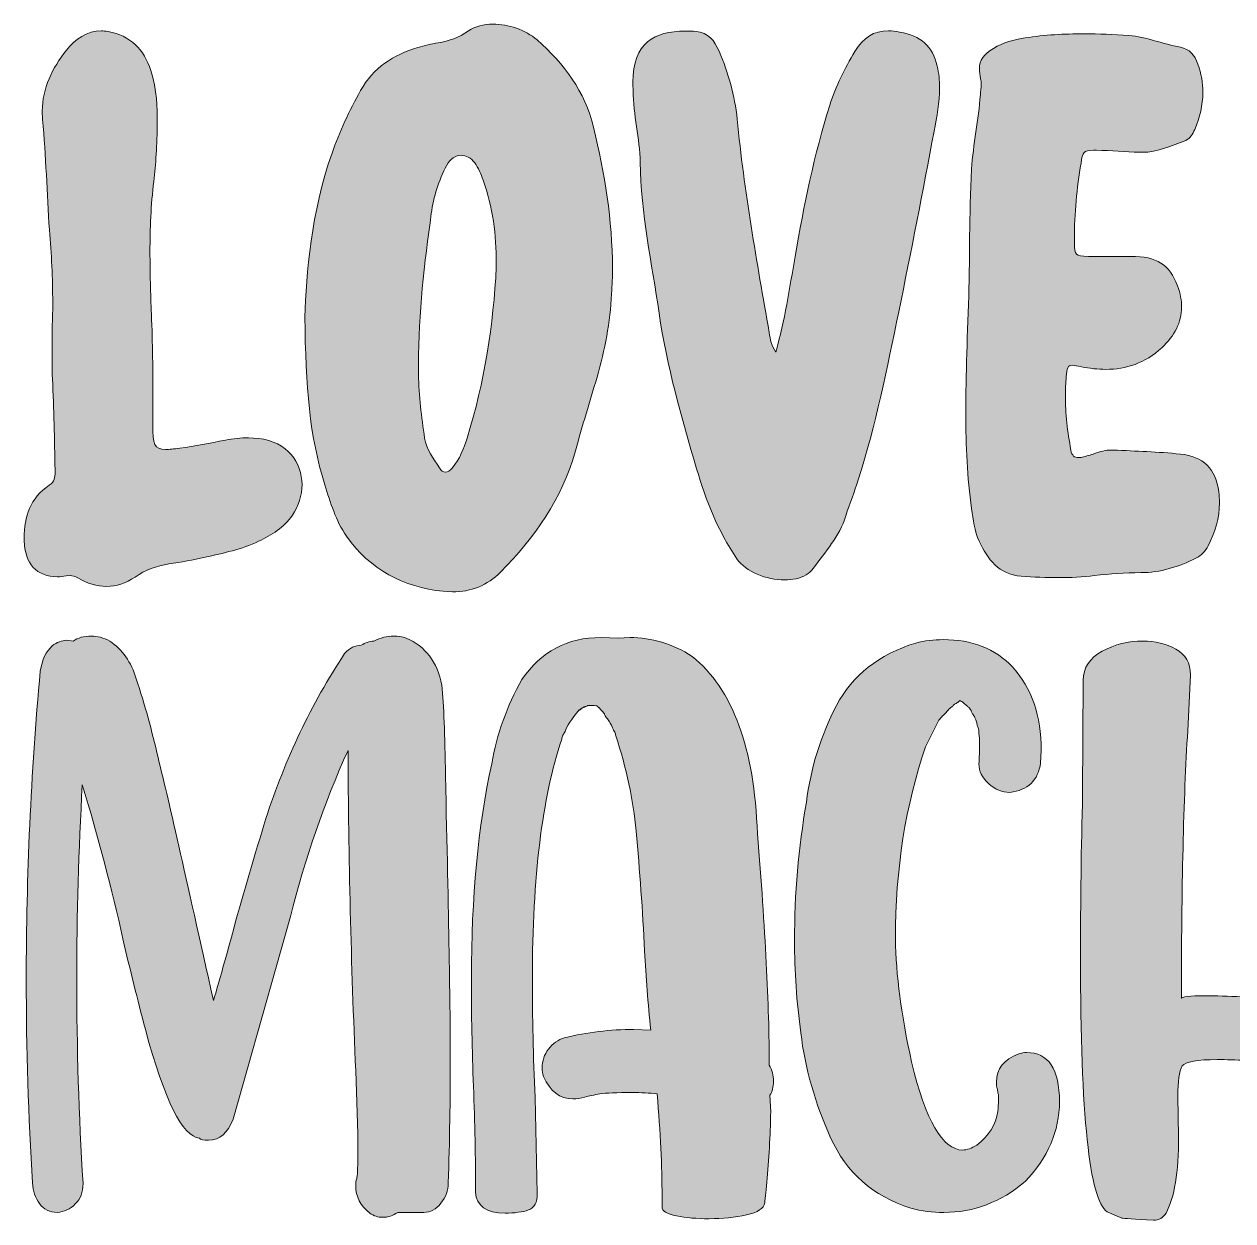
# Model space of a CAD drawing. Header units: inches. Extents: x 157 to 923, y -881 to -199.
# Drawn here: x 157.4 to 576, y -881.1 to -466.6 of the extents above; entities that cross this region are included whole.
import ezdxf

# ---------------------------------------------------------------- set-up
doc = ezdxf.new("R2010")
doc.units = ezdxf.units.IN
doc.header["$MEASUREMENT"] = 0
doc.layers.add('Layer 1', color=7, linetype='Continuous')

# ---------------------------------------------------------------- blocks, each defined once
blk = doc.blocks.new('block 3')
at = {"layer": 'Layer 1', "true_color": 0xe43b40}
h = blk.add_hatch(color=13, dxfattribs=at)
h.dxf.hatch_style = 2
edge = h.paths.add_edge_path()
edge.add_spline(control_points=[(302.56, -663.05), (288.64, -661.54), (277.24, -655.58), (269.07, -643.98), (265.23, -638.54), (263.52, -632.28), (261.5, -626.13), (256.26, -609.38), (254.84, -592.13), (254.64, -568.13), (255.05, -553.1), (256.86, -531.81), (264.02, -511.33), (266.65, -503.77), (269.98, -496.61), (273.91, -489.65), (278.25, -481.78), (285.31, -477.24), (293.78, -474.72), (296, -474.01), (298.42, -473.51), (300.74, -473.11), (304.57, -472.4), (308, -471.39), (311.33, -468.97), (313.55, -467.35), (316.58, -466.65), (319.81, -466.65), (325.05, -466.65), (331, -468.57), (335.04, -472.1), (344.42, -480.27), (351.58, -489.95), (354.61, -502.36), (358.44, -518.4), (361.16, -534.54), (361.16, -551.08), (361.16, -554.01), (361.06, -557.03), (360.86, -560.06), (360.36, -569.84), (358.54, -579.43), (355.82, -588.91), (353.3, -597.38), (350.67, -605.85), (348.35, -614.43), (343.71, -630.97), (334.23, -644.39), (322.43, -656.39), (317.79, -661.03), (312.14, -663.25), (305.78, -663.25), (305.78, -663.25), (302.56, -663.05), (302.56, -663.05)], knot_values=[0, 0, 0, 0, 1, 1, 1, 2, 2, 2, 3, 3, 3, 4, 4, 4, 5, 5, 5, 6, 6, 6, 7, 7, 7, 8, 8, 8, 9, 9, 9, 10, 10, 10, 11, 11, 11, 12, 12, 12, 13, 13, 13, 14, 14, 14, 15, 15, 15, 16, 16, 16, 17, 17, 17, 18, 18, 18, 18], degree=3, periodic=1)
edge = h.paths.add_edge_path()
edge.add_spline(control_points=[(305.68, -620.38), (308.31, -617.25), (309.62, -613.62), (310.83, -609.99), (316.88, -590.62), (319.91, -570.85), (320.92, -550.68), (320.92, -550.68), (320.92, -549.47), (320.92, -549.47), (320.92, -539.58), (319.71, -530), (316.38, -520.62), (315.57, -518.5), (314.76, -516.48), (313.45, -514.66), (312.14, -512.95), (310.43, -512.04), (308.71, -512.04), (306.9, -512.04), (304.98, -513.25), (303.77, -515.47), (300.94, -520.72), (299.23, -526.47), (298.42, -532.22), (296, -549.47), (293.98, -566.82), (293.98, -584.37), (293.98, -584.37), (293.98, -588), (293.98, -588), (294.08, -595.36), (294.99, -602.63), (296.1, -609.99), (296.81, -613.92), (299.13, -617.05), (301.25, -620.28), (301.85, -621.29), (302.56, -621.79), (303.36, -621.79), (304.07, -621.79), (304.88, -621.29), (305.68, -620.38)], knot_values=[0, 0, 0, 0, 1, 1, 1, 2, 2, 2, 3, 3, 3, 4, 4, 4, 5, 5, 5, 6, 6, 6, 7, 7, 7, 8, 8, 8, 9, 9, 9, 10, 10, 10, 11, 11, 11, 12, 12, 12, 13, 13, 13, 14, 14, 14, 14], degree=3, periodic=1)
h = blk.add_hatch(color=13, dxfattribs=at)
h.dxf.hatch_style = 2
edge = h.paths.add_edge_path()
edge.add_spline(control_points=[(175.96, -658.41), (175.05, -657.8), (174.14, -657.6), (173.34, -657.6), (173.34, -657.6), (171.92, -657.7), (171.92, -657.7), (170.81, -657.9), (169.8, -658), (168.9, -658), (161.73, -658), (157.6, -653.46), (157.4, -645.6), (157.4, -645.6), (157.4, -644.59), (157.4, -644.59), (157.4, -637.22), (159.52, -630.67), (166.07, -626.33), (167.99, -625.02), (168.09, -623.51), (168.09, -621.89), (168.09, -621.89), (168.09, -620.98), (168.09, -620.98), (167.89, -610.49), (167.69, -599.9), (167.18, -589.41), (167.08, -586.08), (167.08, -582.75), (167.08, -579.43), (167.08, -576.1), (167.08, -572.77), (167.18, -569.44), (167.18, -569.44), (167.28, -563.08), (167.28, -563.08), (167.28, -554.61), (166.88, -546.24), (166.17, -537.87), (165.16, -525.16), (165.06, -512.34), (163.75, -499.63), (163.75, -499.63), (163.65, -496.71), (163.65, -496.71), (163.65, -488.84), (167.18, -481.88), (172.02, -475.63), (175.15, -471.79), (179.08, -468.97), (184.13, -468.97), (184.83, -468.97), (185.64, -469.07), (186.45, -469.17), (194.22, -470.58), (198.86, -475.42), (201.28, -482.69), (203.5, -489.25), (203.39, -496.1), (203.5, -500.34), (203.39, -509.02), (202.99, -515.07), (202.29, -521.12), (201.28, -529.29), (200.97, -537.36), (200.97, -545.53), (200.97, -552.69), (201.18, -559.96), (201.48, -567.12), (201.88, -577), (201.98, -586.89), (201.98, -596.77), (201.98, -596.77), (201.98, -605.35), (201.98, -605.35), (201.98, -612.11), (202.29, -613.92), (206.42, -613.92), (207.63, -613.92), (209.25, -613.72), (211.26, -613.52), (216.51, -612.81), (221.75, -611.71), (227.1, -610.7), (229.82, -610.19), (232.45, -609.89), (235.07, -609.89), (235.07, -609.89), (238.6, -610.09), (238.6, -610.09), (248.59, -611.3), (253.63, -618.46), (253.63, -626.13), (253.63, -629.76), (252.52, -633.49), (250.3, -636.72), (247.38, -640.96), (243.14, -643.58), (238.6, -645.7), (232.75, -648.52), (226.39, -649.83), (220.04, -651.25), (215.9, -652.26), (211.77, -652.86), (207.53, -653.57), (203.29, -654.27), (199.36, -655.58), (195.83, -658.11), (192.6, -660.33), (189.27, -661.33), (185.94, -661.33), (182.61, -661.33), (179.29, -660.33), (175.96, -658.41)], knot_values=[0, 0, 0, 0, 1, 1, 1, 2, 2, 2, 3, 3, 3, 4, 4, 4, 5, 5, 5, 6, 6, 6, 7, 7, 7, 8, 8, 8, 9, 9, 9, 10, 10, 10, 11, 11, 11, 12, 12, 12, 13, 13, 13, 14, 14, 14, 15, 15, 15, 16, 16, 16, 17, 17, 17, 18, 18, 18, 19, 19, 19, 20, 20, 20, 21, 21, 21, 22, 22, 22, 23, 23, 23, 24, 24, 24, 25, 25, 25, 26, 26, 26, 27, 27, 27, 28, 28, 28, 29, 29, 29, 30, 30, 30, 31, 31, 31, 32, 32, 32, 33, 33, 33, 34, 34, 34, 35, 35, 35, 36, 36, 36, 37, 37, 37, 38, 38, 38, 38], degree=3, periodic=1)
h = blk.add_hatch(color=13, dxfattribs=at)
h.dxf.hatch_style = 2
edge = h.paths.add_edge_path()
edge.add_spline(control_points=[(404.24, -651.75), (397.69, -642.17), (393.55, -631.58), (390.32, -620.58), (384.98, -602.83), (380.04, -585.07), (377.31, -566.72), (374.79, -549.36), (371.06, -532.22), (370.75, -514.46), (370.65, -506.29), (368.33, -498.02), (368.33, -489.65), (368.33, -489.65), (368.33, -489.14), (368.33, -489.14), (368.33, -489.14), (368.23, -488.03), (368.23, -488.03), (368.23, -488.03), (368.23, -486.82), (368.23, -486.82), (368.23, -473), (375.6, -469.07), (386.39, -469.07), (387.6, -469.07), (388.91, -469.07), (390.12, -469.17), (394.26, -469.47), (396.58, -472.4), (398.09, -476.03), (401.32, -483.6), (403.54, -491.36), (404.35, -499.53), (406.77, -524.35), (411.2, -548.86), (415.44, -573.47), (415.84, -575.79), (416.25, -578.11), (417.76, -580.23), (420.79, -569.24), (422.5, -558.14), (424.42, -547.05), (427.44, -529.39), (431.08, -511.84), (436.42, -494.69), (438.54, -488.13), (441.57, -481.98), (445.1, -476.13), (448.12, -471.19), (451.65, -468.97), (456.8, -468.97), (458.01, -468.97), (459.22, -469.17), (460.63, -469.37), (468, -470.58), (472.03, -474.32), (473.65, -481.18), (474.25, -483.7), (474.45, -486.12), (474.45, -488.64), (474.45, -493.68), (473.54, -498.73), (472.54, -503.67), (468.7, -524.55), (464.57, -545.43), (460.33, -566.21), (456.29, -585.78), (452.36, -605.35), (446.31, -624.41), (445, -628.65), (443.28, -632.69), (441.97, -636.92), (439.85, -644.09), (434.81, -649.33), (430.67, -655.18), (430.07, -655.99), (429.16, -656.8), (428.25, -657.4), (426.13, -658.61), (423.51, -659.11), (420.79, -659.11), (414.43, -659.11), (407.37, -656.29), (404.24, -651.75)], knot_values=[0, 0, 0, 0, 1, 1, 1, 2, 2, 2, 3, 3, 3, 4, 4, 4, 5, 5, 5, 6, 6, 6, 7, 7, 7, 8, 8, 8, 9, 9, 9, 10, 10, 10, 11, 11, 11, 12, 12, 12, 13, 13, 13, 14, 14, 14, 15, 15, 15, 16, 16, 16, 17, 17, 17, 18, 18, 18, 19, 19, 19, 20, 20, 20, 21, 21, 21, 22, 22, 22, 23, 23, 23, 24, 24, 24, 25, 25, 25, 26, 26, 26, 27, 27, 27, 28, 28, 28, 28], degree=3, periodic=1)
h = blk.add_hatch(color=13, dxfattribs=at)
h.dxf.hatch_style = 2
edge = h.paths.add_edge_path()
edge.add_spline(control_points=[(502.7, -657.8), (495.04, -657.3), (491, -651.85), (488.18, -645.7), (486.56, -642.17), (486.16, -638.23), (485.55, -634.4), (484.04, -623.61), (483.54, -612.81), (483.54, -601.31), (483.54, -588.1), (484.14, -573.88), (484.65, -557.74), (484.95, -548.76), (484.65, -532.82), (485.55, -516.88), (486.06, -508.21), (487.98, -499.73), (488.58, -491.06), (488.68, -489.85), (488.88, -488.74), (488.88, -487.53), (488.88, -486.92), (488.78, -486.22), (488.68, -485.51), (488.38, -484.3), (488.28, -483.19), (488.28, -482.18), (488.28, -479.06), (489.69, -477.04), (493.12, -475.02), (496.55, -473), (500.28, -472), (504.12, -471.39), (510.77, -470.38), (517.63, -469.98), (524.39, -469.98), (529.64, -469.98), (534.78, -470.18), (540.02, -470.58), (546.08, -470.99), (551.83, -473.61), (557.88, -474.62), (561.01, -475.22), (562.92, -477.44), (563.93, -480.47), (565.14, -483.8), (565.65, -487.02), (565.65, -490.25), (565.65, -494.59), (564.64, -498.93), (562.82, -503.16), (562.22, -504.68), (561.21, -506.29), (559.7, -506.9), (554.75, -508.61), (550.01, -511.03), (544.67, -511.03), (544.67, -511.03), (543.76, -511.03), (543.76, -511.03), (538.82, -510.73), (533.87, -510.43), (528.83, -510.33), (528.83, -510.33), (527.72, -510.33), (527.72, -510.33), (524.39, -510.33), (523.99, -510.93), (523.48, -514.77), (521.97, -523.44), (521.16, -532.22), (521.16, -540.99), (521.16, -540.99), (521.16, -542.41), (521.16, -542.41), (521.26, -546.74), (521.36, -546.84), (526, -547.05), (526, -547.05), (532.86, -547.15), (532.86, -547.15), (532.86, -547.15), (540.73, -547.05), (540.73, -547.05), (549.71, -547.05), (554.15, -549.87), (556.87, -557.23), (557.88, -559.85), (558.28, -562.38), (558.28, -564.7), (558.28, -569.94), (555.86, -574.58), (551.42, -578.72), (545.57, -584.07), (539.02, -586.18), (532.06, -586.18), (529.33, -586.18), (526.41, -585.88), (523.58, -585.28), (522.17, -584.97), (521.26, -584.77), (520.46, -584.77), (518.84, -584.77), (518.54, -585.78), (518.34, -588.81), (518.14, -590.93), (518.04, -593.04), (518.04, -595.16), (518.04, -601.52), (518.74, -607.87), (519.95, -614.13), (520.25, -616.14), (521.26, -616.75), (522.58, -616.75), (522.98, -616.75), (523.38, -616.75), (523.89, -616.65), (525.3, -616.24), (526.81, -615.84), (528.12, -615.34), (530.04, -614.63), (532.06, -614.13), (534.07, -614.13), (534.07, -614.13), (534.68, -614.13), (534.68, -614.13), (542.45, -614.53), (550.11, -614.73), (557.88, -615.54), (565.75, -616.24), (570.19, -620.78), (571.2, -628.55), (571.3, -629.86), (571.4, -631.07), (571.4, -632.38), (571.4, -637.63), (569.98, -642.57), (567.46, -647.31), (566.56, -649.13), (565.14, -650.64), (563.23, -651.55), (557.27, -654.58), (550.92, -656.59), (544.16, -656.59), (538.71, -656.59), (533.47, -657), (528.12, -657.6), (523.99, -658.11), (519.85, -658.31), (515.82, -658.31), (511.38, -658.31), (507.04, -658.11), (502.7, -657.8)], knot_values=[0, 0, 0, 0, 1, 1, 1, 2, 2, 2, 3, 3, 3, 4, 4, 4, 5, 5, 5, 6, 6, 6, 7, 7, 7, 8, 8, 8, 9, 9, 9, 10, 10, 10, 11, 11, 11, 12, 12, 12, 13, 13, 13, 14, 14, 14, 15, 15, 15, 16, 16, 16, 17, 17, 17, 18, 18, 18, 19, 19, 19, 20, 20, 20, 21, 21, 21, 22, 22, 22, 23, 23, 23, 24, 24, 24, 25, 25, 25, 26, 26, 26, 27, 27, 27, 28, 28, 28, 29, 29, 29, 30, 30, 30, 31, 31, 31, 32, 32, 32, 33, 33, 33, 34, 34, 34, 35, 35, 35, 36, 36, 36, 37, 37, 37, 38, 38, 38, 39, 39, 39, 40, 40, 40, 41, 41, 41, 42, 42, 42, 43, 43, 43, 44, 44, 44, 45, 45, 45, 46, 46, 46, 47, 47, 47, 48, 48, 48, 49, 49, 49, 50, 50, 50, 51, 51, 51, 51], degree=3, periodic=1)
at = {"layer": 'Layer 1', "lineweight": 0}
for points, knots in [([(302.56, -663.05), (288.64, -661.54), (277.24, -655.58), (269.07, -643.98), (265.23, -638.54), (263.52, -632.28), (261.5, -626.13), (256.26, -609.38), (254.84, -592.13), (254.64, -568.13), (255.05, -553.1), (256.86, -531.81), (264.02, -511.33), (266.65, -503.77), (269.98, -496.61), (273.91, -489.65), (278.25, -481.78), (285.31, -477.24), (293.78, -474.72), (296, -474.01), (298.42, -473.51), (300.74, -473.11), (304.57, -472.4), (308, -471.39), (311.33, -468.97), (313.55, -467.35), (316.58, -466.65), (319.81, -466.65), (325.05, -466.65), (331, -468.57), (335.04, -472.1), (344.42, -480.27), (351.58, -489.95), (354.61, -502.36), (358.44, -518.4), (361.16, -534.54), (361.16, -551.08), (361.16, -554.01), (361.06, -557.03), (360.86, -560.06), (360.36, -569.84), (358.54, -579.43), (355.82, -588.91), (353.3, -597.38), (350.67, -605.85), (348.35, -614.43), (343.71, -630.97), (334.23, -644.39), (322.43, -656.39), (317.79, -661.03), (312.14, -663.25), (305.78, -663.25), (305.78, -663.25), (302.56, -663.05), (302.56, -663.05)], [0, 0, 0, 0, 1, 1, 1, 2, 2, 2, 3, 3, 3, 4, 4, 4, 5, 5, 5, 6, 6, 6, 7, 7, 7, 8, 8, 8, 9, 9, 9, 10, 10, 10, 11, 11, 11, 12, 12, 12, 13, 13, 13, 14, 14, 14, 15, 15, 15, 16, 16, 16, 17, 17, 17, 18, 18, 18, 18]), ([(175.96, -658.41), (175.05, -657.8), (174.14, -657.6), (173.34, -657.6), (173.34, -657.6), (171.92, -657.7), (171.92, -657.7), (170.81, -657.9), (169.8, -658), (168.9, -658), (161.73, -658), (157.6, -653.46), (157.4, -645.6), (157.4, -645.6), (157.4, -644.59), (157.4, -644.59), (157.4, -637.22), (159.52, -630.67), (166.07, -626.33), (167.99, -625.02), (168.09, -623.51), (168.09, -621.89), (168.09, -621.89), (168.09, -620.98), (168.09, -620.98), (167.89, -610.49), (167.69, -599.9), (167.18, -589.41), (167.08, -586.08), (167.08, -582.75), (167.08, -579.43), (167.08, -576.1), (167.08, -572.77), (167.18, -569.44), (167.18, -569.44), (167.28, -563.08), (167.28, -563.08), (167.28, -554.61), (166.88, -546.24), (166.17, -537.87), (165.16, -525.16), (165.06, -512.34), (163.75, -499.63), (163.75, -499.63), (163.65, -496.71), (163.65, -496.71), (163.65, -488.84), (167.18, -481.88), (172.02, -475.63), (175.15, -471.79), (179.08, -468.97), (184.13, -468.97), (184.83, -468.97), (185.64, -469.07), (186.45, -469.17), (194.22, -470.58), (198.86, -475.42), (201.28, -482.69), (203.5, -489.25), (203.39, -496.1), (203.5, -500.34), (203.39, -509.02), (202.99, -515.07), (202.29, -521.12), (201.28, -529.29), (200.97, -537.36), (200.97, -545.53), (200.97, -552.69), (201.18, -559.96), (201.48, -567.12), (201.88, -577), (201.98, -586.89), (201.98, -596.77), (201.98, -596.77), (201.98, -605.35), (201.98, -605.35), (201.98, -612.11), (202.29, -613.92), (206.42, -613.92), (207.63, -613.92), (209.25, -613.72), (211.26, -613.52), (216.51, -612.81), (221.75, -611.71), (227.1, -610.7), (229.82, -610.19), (232.45, -609.89), (235.07, -609.89), (235.07, -609.89), (238.6, -610.09), (238.6, -610.09), (248.59, -611.3), (253.63, -618.46), (253.63, -626.13), (253.63, -629.76), (252.52, -633.49), (250.3, -636.72), (247.38, -640.96), (243.14, -643.58), (238.6, -645.7), (232.75, -648.52), (226.39, -649.83), (220.04, -651.25), (215.9, -652.26), (211.77, -652.86), (207.53, -653.57), (203.29, -654.27), (199.36, -655.58), (195.83, -658.11), (192.6, -660.33), (189.27, -661.33), (185.94, -661.33), (182.61, -661.33), (179.29, -660.33), (175.96, -658.41)], [0, 0, 0, 0, 1, 1, 1, 2, 2, 2, 3, 3, 3, 4, 4, 4, 5, 5, 5, 6, 6, 6, 7, 7, 7, 8, 8, 8, 9, 9, 9, 10, 10, 10, 11, 11, 11, 12, 12, 12, 13, 13, 13, 14, 14, 14, 15, 15, 15, 16, 16, 16, 17, 17, 17, 18, 18, 18, 19, 19, 19, 20, 20, 20, 21, 21, 21, 22, 22, 22, 23, 23, 23, 24, 24, 24, 25, 25, 25, 26, 26, 26, 27, 27, 27, 28, 28, 28, 29, 29, 29, 30, 30, 30, 31, 31, 31, 32, 32, 32, 33, 33, 33, 34, 34, 34, 35, 35, 35, 36, 36, 36, 37, 37, 37, 38, 38, 38, 38]), ([(404.24, -651.75), (397.69, -642.17), (393.55, -631.58), (390.32, -620.58), (384.98, -602.83), (380.04, -585.07), (377.31, -566.72), (374.79, -549.36), (371.06, -532.22), (370.75, -514.46), (370.65, -506.29), (368.33, -498.02), (368.33, -489.65), (368.33, -489.65), (368.33, -489.14), (368.33, -489.14), (368.33, -489.14), (368.23, -488.03), (368.23, -488.03), (368.23, -488.03), (368.23, -486.82), (368.23, -486.82), (368.23, -473), (375.6, -469.07), (386.39, -469.07), (387.6, -469.07), (388.91, -469.07), (390.12, -469.17), (394.26, -469.47), (396.58, -472.4), (398.09, -476.03), (401.32, -483.6), (403.54, -491.36), (404.35, -499.53), (406.77, -524.35), (411.2, -548.86), (415.44, -573.47), (415.84, -575.79), (416.25, -578.11), (417.76, -580.23), (420.79, -569.24), (422.5, -558.14), (424.42, -547.05), (427.44, -529.39), (431.08, -511.84), (436.42, -494.69), (438.54, -488.13), (441.57, -481.98), (445.1, -476.13), (448.12, -471.19), (451.65, -468.97), (456.8, -468.97), (458.01, -468.97), (459.22, -469.17), (460.63, -469.37), (468, -470.58), (472.03, -474.32), (473.65, -481.18), (474.25, -483.7), (474.45, -486.12), (474.45, -488.64), (474.45, -493.68), (473.54, -498.73), (472.54, -503.67), (468.7, -524.55), (464.57, -545.43), (460.33, -566.21), (456.29, -585.78), (452.36, -605.35), (446.31, -624.41), (445, -628.65), (443.28, -632.69), (441.97, -636.92), (439.85, -644.09), (434.81, -649.33), (430.67, -655.18), (430.07, -655.99), (429.16, -656.8), (428.25, -657.4), (426.13, -658.61), (423.51, -659.11), (420.79, -659.11), (414.43, -659.11), (407.37, -656.29), (404.24, -651.75)], [0, 0, 0, 0, 1, 1, 1, 2, 2, 2, 3, 3, 3, 4, 4, 4, 5, 5, 5, 6, 6, 6, 7, 7, 7, 8, 8, 8, 9, 9, 9, 10, 10, 10, 11, 11, 11, 12, 12, 12, 13, 13, 13, 14, 14, 14, 15, 15, 15, 16, 16, 16, 17, 17, 17, 18, 18, 18, 19, 19, 19, 20, 20, 20, 21, 21, 21, 22, 22, 22, 23, 23, 23, 24, 24, 24, 25, 25, 25, 26, 26, 26, 27, 27, 27, 28, 28, 28, 28]), ([(502.7, -657.8), (495.04, -657.3), (491, -651.85), (488.18, -645.7), (486.56, -642.17), (486.16, -638.23), (485.55, -634.4), (484.04, -623.61), (483.54, -612.81), (483.54, -601.31), (483.54, -588.1), (484.14, -573.88), (484.65, -557.74), (484.95, -548.76), (484.65, -532.82), (485.55, -516.88), (486.06, -508.21), (487.98, -499.73), (488.58, -491.06), (488.68, -489.85), (488.88, -488.74), (488.88, -487.53), (488.88, -486.92), (488.78, -486.22), (488.68, -485.51), (488.38, -484.3), (488.28, -483.19), (488.28, -482.18), (488.28, -479.06), (489.69, -477.04), (493.12, -475.02), (496.55, -473), (500.28, -472), (504.12, -471.39), (510.77, -470.38), (517.63, -469.98), (524.39, -469.98), (529.64, -469.98), (534.78, -470.18), (540.02, -470.58), (546.08, -470.99), (551.83, -473.61), (557.88, -474.62), (561.01, -475.22), (562.92, -477.44), (563.93, -480.47), (565.14, -483.8), (565.65, -487.02), (565.65, -490.25), (565.65, -494.59), (564.64, -498.93), (562.82, -503.16), (562.22, -504.68), (561.21, -506.29), (559.7, -506.9), (554.75, -508.61), (550.01, -511.03), (544.67, -511.03), (544.67, -511.03), (543.76, -511.03), (543.76, -511.03), (538.82, -510.73), (533.87, -510.43), (528.83, -510.33), (528.83, -510.33), (527.72, -510.33), (527.72, -510.33), (524.39, -510.33), (523.99, -510.93), (523.48, -514.77), (521.97, -523.44), (521.16, -532.22), (521.16, -540.99), (521.16, -540.99), (521.16, -542.41), (521.16, -542.41), (521.26, -546.74), (521.36, -546.84), (526, -547.05), (526, -547.05), (532.86, -547.15), (532.86, -547.15), (532.86, -547.15), (540.73, -547.05), (540.73, -547.05), (549.71, -547.05), (554.15, -549.87), (556.87, -557.23), (557.88, -559.85), (558.28, -562.38), (558.28, -564.7), (558.28, -569.94), (555.86, -574.58), (551.42, -578.72), (545.57, -584.07), (539.02, -586.18), (532.06, -586.18), (529.33, -586.18), (526.41, -585.88), (523.58, -585.28), (522.17, -584.97), (521.26, -584.77), (520.46, -584.77), (518.84, -584.77), (518.54, -585.78), (518.34, -588.81), (518.14, -590.93), (518.04, -593.04), (518.04, -595.16), (518.04, -601.52), (518.74, -607.87), (519.95, -614.13), (520.25, -616.14), (521.26, -616.75), (522.58, -616.75), (522.98, -616.75), (523.38, -616.75), (523.89, -616.65), (525.3, -616.24), (526.81, -615.84), (528.12, -615.34), (530.04, -614.63), (532.06, -614.13), (534.07, -614.13), (534.07, -614.13), (534.68, -614.13), (534.68, -614.13), (542.45, -614.53), (550.11, -614.73), (557.88, -615.54), (565.75, -616.24), (570.19, -620.78), (571.2, -628.55), (571.3, -629.86), (571.4, -631.07), (571.4, -632.38), (571.4, -637.63), (569.98, -642.57), (567.46, -647.31), (566.56, -649.13), (565.14, -650.64), (563.23, -651.55), (557.27, -654.58), (550.92, -656.59), (544.16, -656.59), (538.71, -656.59), (533.47, -657), (528.12, -657.6), (523.99, -658.11), (519.85, -658.31), (515.82, -658.31), (511.38, -658.31), (507.04, -658.11), (502.7, -657.8)], [0, 0, 0, 0, 1, 1, 1, 2, 2, 2, 3, 3, 3, 4, 4, 4, 5, 5, 5, 6, 6, 6, 7, 7, 7, 8, 8, 8, 9, 9, 9, 10, 10, 10, 11, 11, 11, 12, 12, 12, 13, 13, 13, 14, 14, 14, 15, 15, 15, 16, 16, 16, 17, 17, 17, 18, 18, 18, 19, 19, 19, 20, 20, 20, 21, 21, 21, 22, 22, 22, 23, 23, 23, 24, 24, 24, 25, 25, 25, 26, 26, 26, 27, 27, 27, 28, 28, 28, 29, 29, 29, 30, 30, 30, 31, 31, 31, 32, 32, 32, 33, 33, 33, 34, 34, 34, 35, 35, 35, 36, 36, 36, 37, 37, 37, 38, 38, 38, 39, 39, 39, 40, 40, 40, 41, 41, 41, 42, 42, 42, 43, 43, 43, 44, 44, 44, 45, 45, 45, 46, 46, 46, 47, 47, 47, 48, 48, 48, 49, 49, 49, 50, 50, 50, 51, 51, 51, 51]), ([(305.68, -620.38), (308.31, -617.25), (309.62, -613.62), (310.83, -609.99), (316.88, -590.62), (319.91, -570.85), (320.92, -550.68), (320.92, -550.68), (320.92, -549.47), (320.92, -549.47), (320.92, -539.58), (319.71, -530), (316.38, -520.62), (315.57, -518.5), (314.76, -516.48), (313.45, -514.66), (312.14, -512.95), (310.43, -512.04), (308.71, -512.04), (306.9, -512.04), (304.98, -513.25), (303.77, -515.47), (300.94, -520.72), (299.23, -526.47), (298.42, -532.22), (296, -549.47), (293.98, -566.82), (293.98, -584.37), (293.98, -584.37), (293.98, -588), (293.98, -588), (294.08, -595.36), (294.99, -602.63), (296.1, -609.99), (296.81, -613.92), (299.13, -617.05), (301.25, -620.28), (301.85, -621.29), (302.56, -621.79), (303.36, -621.79), (304.07, -621.79), (304.88, -621.29), (305.68, -620.38)], [0, 0, 0, 0, 1, 1, 1, 2, 2, 2, 3, 3, 3, 4, 4, 4, 5, 5, 5, 6, 6, 6, 7, 7, 7, 8, 8, 8, 9, 9, 9, 10, 10, 10, 11, 11, 11, 12, 12, 12, 13, 13, 13, 14, 14, 14, 14])]:
    blk.add_open_spline(points, degree=3, knots=knots, dxfattribs=at)
blk = doc.blocks.new('block 5')
at = {"layer": 'Layer 1', "true_color": 0xffffff}
h = blk.add_hatch(color=7, dxfattribs=at)
h.dxf.hatch_style = 2
edge = h.paths.add_edge_path()
edge.add_spline(control_points=[(281.45, -879.84), (280, -879.84), (278.54, -879.35), (277.08, -878.38), (273.84, -875.79), (272.23, -872.64), (272.23, -868.91), (272.23, -867.94), (272.35, -867.09), (272.59, -866.36), (272.83, -865.63), (272.96, -863.08), (272.96, -858.71), (272.96, -858.71), (272.96, -850.94), (272.96, -850.94), (272.96, -850.94), (272.23, -829.09), (272.23, -829.09), (270.61, -792.19), (269.72, -755.2), (269.56, -718.14), (261.3, -736.43), (254.66, -755.61), (249.65, -775.68), (249.65, -775.68), (229.74, -845.85), (229.74, -845.85), (227.96, -850.7), (225.13, -853.13), (221.24, -853.13), (219.46, -853.13), (218.41, -852.89), (218.09, -852.4), (212.26, -851.91), (206.03, -839.37), (199.39, -814.77), (196.64, -804.41), (194.05, -793.97), (191.62, -783.45), (187.74, -766.13), (183.04, -748.33), (177.54, -730.03), (176.24, -752.53), (175.6, -775.03), (175.6, -797.53), (175.6, -821), (176.33, -844.55), (177.78, -868.18), (177.78, -871.1), (176.89, -873.44), (175.11, -875.22), (173.33, -877.01), (171.23, -877.98), (168.8, -878.14), (166.21, -878.14), (164.19, -877.13), (162.73, -875.1), (161.27, -873.08), (160.46, -870.69), (160.3, -867.94), (158.85, -845.12), (158.12, -821.57), (158.12, -797.29), (158.12, -761.68), (159.73, -726.15), (162.97, -690.7), (163.62, -686.66), (164.99, -683.74), (167.1, -681.96), (168.72, -680.67), (170.41, -680.02), (172.2, -680.02), (172.2, -680.02), (174.38, -680.26), (174.38, -680.26), (176, -679.13), (178.11, -678.56), (180.7, -678.56), (182.8, -678.56), (184.9, -679.13), (187.01, -680.26), (191.38, -683.17), (194.45, -687.54), (196.23, -693.37), (199.15, -702.28), (201.66, -711.34), (203.76, -720.56), (207, -733.52), (213.39, -761.6), (222.94, -804.81), (223.1, -804.65), (225.45, -796.32), (229.98, -779.81), (233.54, -767.02), (237.27, -754.31), (241.15, -741.69), (247.79, -721.13), (256.85, -702.11), (268.34, -684.63), (270.12, -682.69), (272.06, -681.72), (274.17, -681.72), (275.46, -680.91), (276.92, -680.43), (278.54, -680.26), (280.81, -679.13), (283.07, -678.56), (285.34, -678.56), (286.8, -678.56), (288.25, -678.8), (289.71, -679.29), (296.34, -682.04), (300.47, -687.47), (302.09, -695.56), (302.74, -702.36), (303.14, -712.79), (303.31, -726.88), (304.44, -775.76), (305, -808.3), (305, -824.48), (305, -839.05), (304.76, -853.53), (304.28, -867.94), (304.28, -870.53), (303.43, -872.88), (301.73, -874.98), (300.03, -877.09), (298.04, -878.14), (295.78, -878.14), (295.78, -878.14), (286.8, -878.14), (286.8, -878.14), (285.18, -879.27), (283.4, -879.84), (281.45, -879.84)], knot_values=[0, 0, 0, 0, 1, 1, 1, 2, 2, 2, 3, 3, 3, 4, 4, 4, 5, 5, 5, 6, 6, 6, 7, 7, 7, 8, 8, 8, 9, 9, 9, 10, 10, 10, 11, 11, 11, 12, 12, 12, 13, 13, 13, 14, 14, 14, 15, 15, 15, 16, 16, 16, 17, 17, 17, 18, 18, 18, 19, 19, 19, 20, 20, 20, 21, 21, 21, 22, 22, 22, 23, 23, 23, 24, 24, 24, 25, 25, 25, 26, 26, 26, 27, 27, 27, 28, 28, 28, 29, 29, 29, 30, 30, 30, 31, 31, 31, 32, 32, 32, 33, 33, 33, 34, 34, 34, 35, 35, 35, 36, 36, 36, 37, 37, 37, 38, 38, 38, 39, 39, 39, 40, 40, 40, 41, 41, 41, 42, 42, 42, 43, 43, 43, 44, 44, 44, 45, 45, 45, 45], degree=3, periodic=1)
h = blk.add_hatch(color=7, dxfattribs=at)
h.dxf.hatch_style = 2
edge = h.paths.add_edge_path()
edge.add_spline(control_points=[(394.59, -880.32), (390.38, -880.32), (386.62, -879.99), (383.3, -879.35), (379.98, -878.7), (378.33, -877.65), (378.33, -876.19), (378.33, -876.19), (378.33, -872.55), (378.33, -872.55), (378.33, -862.2), (377.76, -850.38), (376.63, -837.1), (373.87, -836.78), (371.04, -836.62), (368.13, -836.62), (362.63, -836.62), (358.86, -836.78), (356.84, -837.1), (354.81, -837.43), (353.08, -837.8), (351.62, -838.2), (350.16, -838.6), (348.79, -838.8), (347.49, -838.8), (342.96, -838.8), (339.56, -836.22), (337.3, -831.04), (336.97, -830.06), (336.81, -829.09), (336.81, -828.12), (336.81, -825.69), (337.54, -823.51), (338.99, -821.57), (340.45, -819.62), (342.31, -818.33), (344.58, -817.68), (352.35, -815.74), (360.36, -814.77), (368.62, -814.77), (368.62, -814.77), (374.44, -815.01), (374.44, -815.01), (373.47, -805.78), (372.74, -796.64), (372.26, -787.57), (371.61, -773.66), (370.64, -759.82), (369.34, -746.06), (368.37, -735.22), (366.02, -724.21), (362.3, -713.04), (362.3, -712.88), (362.26, -712.67), (362.18, -712.43), (362.1, -712.19), (362.02, -711.99), (361.94, -711.83), (361.86, -711.66), (361.73, -711.42), (361.57, -711.1), (361.41, -710.77), (361.25, -710.41), (361.09, -710), (360.92, -709.6), (360.68, -709.15), (360.36, -708.67), (360.03, -708.18), (359.71, -707.7), (359.39, -707.21), (359.06, -706.73), (358.74, -706.24), (358.42, -705.75), (358.42, -705.75), (358.42, -705.51), (358.42, -705.51), (358.42, -705.51), (356.48, -703.33), (356.48, -703.33), (356.48, -703.33), (356.23, -703.33), (356.23, -703.33), (356.23, -703.17), (356.19, -703.05), (356.11, -702.96), (356.03, -702.88), (355.91, -702.8), (355.75, -702.72), (355.58, -702.64), (354.53, -702.6), (352.59, -702.6), (352.11, -702.93), (351.62, -703.08), (351.13, -703.08), (351.13, -703.08), (352.35, -702.84), (352.35, -702.84), (351.7, -703), (351.13, -703.25), (350.65, -703.57), (350.16, -703.9), (349.84, -704.1), (349.68, -704.18), (349.51, -704.26), (349.43, -704.38), (349.43, -704.54), (349.43, -704.54), (349.68, -704.06), (349.68, -704.06), (346.92, -707.29), (345.31, -709.8), (344.82, -711.58), (344.5, -712.07), (344.21, -712.51), (343.97, -712.92), (343.73, -713.32), (343.61, -713.77), (343.61, -714.25), (336.81, -734.49), (333.41, -762.08), (333.41, -797.04), (333.41, -810.48), (333.73, -824.24), (334.38, -838.32), (334.38, -838.32), (335.11, -871.58), (335.11, -871.58), (335.11, -874.66), (334.1, -876.56), (332.07, -877.29), (330.05, -878.02), (327.34, -878.38), (323.94, -878.38), (317.47, -878.38), (314.07, -875.95), (313.74, -871.1), (313.74, -859.28), (313.5, -847.1), (313.02, -834.55), (312.53, -822.01), (312.29, -809.51), (312.29, -797.04), (312.29, -769.21), (314.63, -744.44), (319.33, -722.75), (321.11, -712.55), (324.59, -702.84), (329.77, -693.62), (336.4, -683.9), (345.55, -679.05), (357.2, -679.05), (357.2, -679.05), (363.27, -679.29), (363.27, -679.29), (363.27, -679.29), (367.16, -679.05), (367.16, -679.05), (374.76, -679.05), (381.97, -681.23), (388.77, -685.6), (402.85, -696.93), (410.37, -717.41), (411.35, -747.03), (414.1, -779.89), (415.47, -806.6), (415.47, -827.15), (416.44, -828.77), (416.93, -830.63), (416.93, -832.73), (416.93, -834.68), (416.52, -836.3), (415.72, -837.59), (415.72, -837.59), (415.96, -843.42), (415.96, -843.42), (415.96, -846.33), (415.84, -849.89), (415.6, -854.1), (415.35, -858.31), (415.07, -862.35), (414.75, -866.24), (414.42, -870.12), (414.14, -873), (413.9, -874.86), (413.65, -876.72), (411.55, -878.1), (407.58, -878.99), (403.61, -879.87), (399.29, -880.32), (394.59, -880.32)], knot_values=[0, 0, 0, 0, 1, 1, 1, 2, 2, 2, 3, 3, 3, 4, 4, 4, 5, 5, 5, 6, 6, 6, 7, 7, 7, 8, 8, 8, 9, 9, 9, 10, 10, 10, 11, 11, 11, 12, 12, 12, 13, 13, 13, 14, 14, 14, 15, 15, 15, 16, 16, 16, 17, 17, 17, 18, 18, 18, 19, 19, 19, 20, 20, 20, 21, 21, 21, 22, 22, 22, 23, 23, 23, 24, 24, 24, 25, 25, 25, 26, 26, 26, 27, 27, 27, 28, 28, 28, 29, 29, 29, 30, 30, 30, 31, 31, 31, 32, 32, 32, 33, 33, 33, 34, 34, 34, 35, 35, 35, 36, 36, 36, 37, 37, 37, 38, 38, 38, 39, 39, 39, 40, 40, 40, 41, 41, 41, 42, 42, 42, 43, 43, 43, 44, 44, 44, 45, 45, 45, 46, 46, 46, 47, 47, 47, 48, 48, 48, 49, 49, 49, 50, 50, 50, 51, 51, 51, 52, 52, 52, 53, 53, 53, 54, 54, 54, 55, 55, 55, 56, 56, 56, 57, 57, 57, 58, 58, 58, 59, 59, 59, 60, 60, 60, 61, 61, 61, 62, 62, 62, 63, 63, 63, 63], degree=3, periodic=1)
edge = h.paths.add_edge_path()
edge.add_spline(control_points=[(349.92, -704.06), (349.92, -704.06), (350.41, -703.57), (350.41, -703.57), (350.41, -703.73), (350.16, -703.9), (349.68, -704.06), (349.68, -704.06), (349.92, -704.06), (349.92, -704.06)], knot_values=[0, 0, 0, 0, 1, 1, 1, 2, 2, 2, 3, 3, 3, 3], degree=3, periodic=1)
h = blk.add_hatch(color=7, dxfattribs=at)
h.dxf.hatch_style = 2
edge = h.paths.add_edge_path()
edge.add_spline(control_points=[(475.93, -878.14), (472.04, -878.14), (468.24, -877.65), (464.52, -876.68), (451.41, -872.47), (442.14, -864.34), (436.72, -852.28), (431.29, -840.22), (427.86, -828.12), (426.4, -815.98), (424.94, -805.3), (424.21, -794.62), (424.21, -783.93), (424.21, -767.91), (425.59, -751.97), (428.34, -736.1), (429.8, -724.29), (433.28, -713.12), (438.78, -702.6), (444.28, -692.08), (453.43, -684.87), (466.22, -680.99), (469.29, -680.18), (472.45, -679.78), (475.68, -679.78), (485.72, -679.78), (493.73, -682.93), (499.72, -689.25), (506.36, -696.53), (509.68, -706.16), (509.68, -718.14), (509.68, -718.14), (509.43, -722.51), (509.43, -722.51), (508.62, -728.5), (505.06, -731.9), (498.75, -732.7), (496.16, -732.7), (493.73, -731.69), (491.47, -729.67), (489.2, -727.65), (488.07, -725.34), (488.07, -722.75), (488.23, -720.65), (488.31, -718.3), (488.31, -715.71), (488.31, -714.58), (488.27, -713.77), (488.19, -713.28), (488.11, -712.79), (488.07, -712.31), (488.07, -711.83), (488.07, -711.34), (487.98, -710.85), (487.82, -710.37), (487.66, -709.88), (487.54, -709.48), (487.46, -709.15), (487.38, -708.83), (487.26, -708.43), (487.1, -707.94), (486.93, -707.45), (486.81, -707.09), (486.73, -706.85), (486.65, -706.61), (486.49, -706.32), (486.25, -706), (486, -705.67), (485.8, -705.35), (485.64, -705.03), (485.48, -704.7), (485.4, -704.46), (485.4, -704.3), (484.91, -703.65), (484.63, -703.29), (484.55, -703.2), (484.46, -703.13), (484.22, -702.93), (483.82, -702.6), (483.41, -702.28), (483.05, -701.95), (482.73, -701.63), (482.4, -701.3), (482, -701.06), (481.51, -700.9), (481.03, -701.38), (480.58, -701.71), (480.18, -701.87), (479.77, -702.03), (479.49, -702.23), (479.33, -702.48), (479.16, -702.72), (478.84, -703), (478.36, -703.33), (477.87, -703.65), (477.46, -704.06), (477.14, -704.54), (476.33, -705.51), (475.84, -706), (475.68, -706), (475.52, -706), (475.36, -706.16), (475.2, -706.48), (475.04, -706.81), (474.71, -707.21), (474.23, -707.7), (474.23, -707.7), (469.62, -716.92), (469.62, -716.92), (462.65, -737), (459.17, -759.17), (459.17, -783.45), (459.33, -795.75), (461.2, -809.91), (464.76, -825.94), (469.62, -846.33), (475.52, -856.53), (482.48, -856.53), (483.94, -856.53), (485.56, -855.96), (487.34, -854.83), (491.55, -851.59), (493.97, -847.71), (494.62, -843.17), (494.78, -842.37), (494.87, -840.42), (494.87, -837.35), (494.7, -837.03), (494.62, -836.74), (494.62, -836.5), (494.62, -836.26), (494.54, -835.85), (494.38, -835.28), (494.22, -834.72), (494.14, -833.95), (494.14, -832.98), (494.14, -828.45), (496.72, -825.21), (501.91, -823.27), (502.88, -822.94), (503.76, -822.78), (504.58, -822.78), (512.18, -822.78), (515.99, -828.45), (515.99, -839.77), (515.99, -849.97), (512.02, -859.2), (504.09, -867.45), (495.67, -874.58), (486.28, -878.14), (475.93, -878.14)], knot_values=[0, 0, 0, 0, 1, 1, 1, 2, 2, 2, 3, 3, 3, 4, 4, 4, 5, 5, 5, 6, 6, 6, 7, 7, 7, 8, 8, 8, 9, 9, 9, 10, 10, 10, 11, 11, 11, 12, 12, 12, 13, 13, 13, 14, 14, 14, 15, 15, 15, 16, 16, 16, 17, 17, 17, 18, 18, 18, 19, 19, 19, 20, 20, 20, 21, 21, 21, 22, 22, 22, 23, 23, 23, 24, 24, 24, 25, 25, 25, 26, 26, 26, 27, 27, 27, 28, 28, 28, 29, 29, 29, 30, 30, 30, 31, 31, 31, 32, 32, 32, 33, 33, 33, 34, 34, 34, 35, 35, 35, 36, 36, 36, 37, 37, 37, 38, 38, 38, 39, 39, 39, 40, 40, 40, 41, 41, 41, 42, 42, 42, 43, 43, 43, 44, 44, 44, 45, 45, 45, 46, 46, 46, 47, 47, 47, 48, 48, 48, 49, 49, 49, 50, 50, 50, 50], degree=3, periodic=1)
h = blk.add_hatch(color=7, dxfattribs=at)
h.dxf.hatch_style = 2
edge = h.paths.add_edge_path()
edge.add_spline(control_points=[(606.55, -881.05), (603.8, -881.05), (601.41, -880.6), (599.39, -879.71), (597.36, -878.82), (596.35, -877.09), (596.35, -874.49), (596.99, -868.34), (597.32, -862.2), (597.32, -856.04), (597.32, -849.73), (597.16, -843.42), (596.83, -837.1), (596.83, -837.1), (596.59, -826.42), (596.59, -826.42), (596.59, -826.42), (592.46, -826.42), (592.46, -826.42), (584.05, -825.61), (576.76, -825.21), (570.62, -825.21), (563.65, -825.21), (559.61, -825.94), (558.47, -827.39), (557.5, -829.33), (557.02, -832.82), (557.02, -837.83), (557.02, -837.83), (557.26, -851.91), (557.26, -851.91), (557.26, -864.22), (555.81, -873.04), (552.89, -878.38), (551.92, -879.99), (550.46, -880.81), (548.52, -880.81), (541.88, -880.48), (538.24, -880.24), (537.59, -880.08), (537.59, -880.08), (532.5, -877.89), (532.5, -877.89), (526.34, -873.85), (523.27, -844.55), (523.27, -790), (523.27, -770.42), (523.51, -751.56), (524, -733.43), (524, -733.43), (524.24, -693.86), (524.24, -693.86), (524.24, -689.49), (526.43, -686.13), (530.8, -683.78), (535.17, -681.44), (539.86, -680.26), (544.88, -680.26), (549.09, -680.26), (552.89, -681.2), (556.29, -683.05), (559.69, -684.92), (561.39, -687.87), (561.39, -691.92), (561.39, -691.92), (560.42, -711.34), (560.42, -711.34), (558.96, -734.65), (558.23, -765.57), (558.23, -804.09), (558.23, -803.44), (560.98, -803.11), (566.49, -803.11), (570.21, -803.11), (574.42, -803.24), (579.11, -803.48), (583.81, -803.72), (587.69, -803.92), (590.77, -804.09), (593.84, -804.25), (595.62, -804.33), (596.11, -804.33), (596.11, -779.56), (595.7, -755.93), (594.89, -733.43), (594.41, -719.35), (594, -704.78), (593.68, -689.73), (593.68, -686.33), (594.77, -683.78), (596.96, -682.08), (599.14, -680.38), (601.53, -679.53), (604.12, -679.53), (606.71, -679.53), (609.1, -680.38), (611.28, -682.08), (613.47, -683.78), (614.64, -686.33), (614.8, -689.73), (615.13, -700.58), (615.93, -737.64), (617.23, -800.93), (617.23, -800.93), (618.2, -856.29), (618.2, -856.29), (618.2, -862.44), (617.96, -868.51), (617.47, -874.49), (617.15, -877.25), (616.09, -879.02), (614.32, -879.84), (612.53, -880.64), (609.95, -881.05), (606.55, -881.05)], knot_values=[0, 0, 0, 0, 1, 1, 1, 2, 2, 2, 3, 3, 3, 4, 4, 4, 5, 5, 5, 6, 6, 6, 7, 7, 7, 8, 8, 8, 9, 9, 9, 10, 10, 10, 11, 11, 11, 12, 12, 12, 13, 13, 13, 14, 14, 14, 15, 15, 15, 16, 16, 16, 17, 17, 17, 18, 18, 18, 19, 19, 19, 20, 20, 20, 21, 21, 21, 22, 22, 22, 23, 23, 23, 24, 24, 24, 25, 25, 25, 26, 26, 26, 27, 27, 27, 28, 28, 28, 29, 29, 29, 30, 30, 30, 31, 31, 31, 32, 32, 32, 33, 33, 33, 34, 34, 34, 35, 35, 35, 36, 36, 36, 37, 37, 37, 38, 38, 38, 38], degree=3, periodic=1)
at = {"layer": 'Layer 1', "lineweight": 0}
for points, knots in [([(281.45, -879.84), (280, -879.84), (278.54, -879.35), (277.08, -878.38), (273.84, -875.79), (272.23, -872.64), (272.23, -868.91), (272.23, -867.94), (272.35, -867.09), (272.59, -866.36), (272.83, -865.63), (272.96, -863.08), (272.96, -858.71), (272.96, -858.71), (272.96, -850.94), (272.96, -850.94), (272.96, -850.94), (272.23, -829.09), (272.23, -829.09), (270.61, -792.19), (269.72, -755.2), (269.56, -718.14), (261.3, -736.43), (254.66, -755.61), (249.65, -775.68), (249.65, -775.68), (229.74, -845.85), (229.74, -845.85), (227.96, -850.7), (225.13, -853.13), (221.24, -853.13), (219.46, -853.13), (218.41, -852.89), (218.09, -852.4), (212.26, -851.91), (206.03, -839.37), (199.39, -814.77), (196.64, -804.41), (194.05, -793.97), (191.62, -783.45), (187.74, -766.13), (183.04, -748.33), (177.54, -730.03), (176.24, -752.53), (175.6, -775.03), (175.6, -797.53), (175.6, -821), (176.33, -844.55), (177.78, -868.18), (177.78, -871.1), (176.89, -873.44), (175.11, -875.22), (173.33, -877.01), (171.23, -877.98), (168.8, -878.14), (166.21, -878.14), (164.19, -877.13), (162.73, -875.1), (161.27, -873.08), (160.46, -870.69), (160.3, -867.94), (158.85, -845.12), (158.12, -821.57), (158.12, -797.29), (158.12, -761.68), (159.73, -726.15), (162.97, -690.7), (163.62, -686.66), (164.99, -683.74), (167.1, -681.96), (168.72, -680.67), (170.41, -680.02), (172.2, -680.02), (172.2, -680.02), (174.38, -680.26), (174.38, -680.26), (176, -679.13), (178.11, -678.56), (180.7, -678.56), (182.8, -678.56), (184.9, -679.13), (187.01, -680.26), (191.38, -683.17), (194.45, -687.54), (196.23, -693.37), (199.15, -702.28), (201.66, -711.34), (203.76, -720.56), (207, -733.52), (213.39, -761.6), (222.94, -804.81), (223.1, -804.65), (225.45, -796.32), (229.98, -779.81), (233.54, -767.02), (237.27, -754.31), (241.15, -741.69), (247.79, -721.13), (256.85, -702.11), (268.34, -684.63), (270.12, -682.69), (272.06, -681.72), (274.17, -681.72), (275.46, -680.91), (276.92, -680.43), (278.54, -680.26), (280.81, -679.13), (283.07, -678.56), (285.34, -678.56), (286.8, -678.56), (288.25, -678.8), (289.71, -679.29), (296.34, -682.04), (300.47, -687.47), (302.09, -695.56), (302.74, -702.36), (303.14, -712.79), (303.31, -726.88), (304.44, -775.76), (305, -808.3), (305, -824.48), (305, -839.05), (304.76, -853.53), (304.28, -867.94), (304.28, -870.53), (303.43, -872.88), (301.73, -874.98), (300.03, -877.09), (298.04, -878.14), (295.78, -878.14), (295.78, -878.14), (286.8, -878.14), (286.8, -878.14), (285.18, -879.27), (283.4, -879.84), (281.45, -879.84)], [0, 0, 0, 0, 1, 1, 1, 2, 2, 2, 3, 3, 3, 4, 4, 4, 5, 5, 5, 6, 6, 6, 7, 7, 7, 8, 8, 8, 9, 9, 9, 10, 10, 10, 11, 11, 11, 12, 12, 12, 13, 13, 13, 14, 14, 14, 15, 15, 15, 16, 16, 16, 17, 17, 17, 18, 18, 18, 19, 19, 19, 20, 20, 20, 21, 21, 21, 22, 22, 22, 23, 23, 23, 24, 24, 24, 25, 25, 25, 26, 26, 26, 27, 27, 27, 28, 28, 28, 29, 29, 29, 30, 30, 30, 31, 31, 31, 32, 32, 32, 33, 33, 33, 34, 34, 34, 35, 35, 35, 36, 36, 36, 37, 37, 37, 38, 38, 38, 39, 39, 39, 40, 40, 40, 41, 41, 41, 42, 42, 42, 43, 43, 43, 44, 44, 44, 45, 45, 45, 45]), ([(394.59, -880.32), (390.38, -880.32), (386.62, -879.99), (383.3, -879.35), (379.98, -878.7), (378.33, -877.65), (378.33, -876.19), (378.33, -876.19), (378.33, -872.55), (378.33, -872.55), (378.33, -862.2), (377.76, -850.38), (376.63, -837.1), (373.87, -836.78), (371.04, -836.62), (368.13, -836.62), (362.63, -836.62), (358.86, -836.78), (356.84, -837.1), (354.81, -837.43), (353.08, -837.8), (351.62, -838.2), (350.16, -838.6), (348.79, -838.8), (347.49, -838.8), (342.96, -838.8), (339.56, -836.22), (337.3, -831.04), (336.97, -830.06), (336.81, -829.09), (336.81, -828.12), (336.81, -825.69), (337.54, -823.51), (338.99, -821.57), (340.45, -819.62), (342.31, -818.33), (344.58, -817.68), (352.35, -815.74), (360.36, -814.77), (368.62, -814.77), (368.62, -814.77), (374.44, -815.01), (374.44, -815.01), (373.47, -805.78), (372.74, -796.64), (372.26, -787.57), (371.61, -773.66), (370.64, -759.82), (369.34, -746.06), (368.37, -735.22), (366.02, -724.21), (362.3, -713.04), (362.3, -712.88), (362.26, -712.67), (362.18, -712.43), (362.1, -712.19), (362.02, -711.99), (361.94, -711.83), (361.86, -711.66), (361.73, -711.42), (361.57, -711.1), (361.41, -710.77), (361.25, -710.41), (361.09, -710), (360.92, -709.6), (360.68, -709.15), (360.36, -708.67), (360.03, -708.18), (359.71, -707.7), (359.39, -707.21), (359.06, -706.73), (358.74, -706.24), (358.42, -705.75), (358.42, -705.75), (358.42, -705.51), (358.42, -705.51), (358.42, -705.51), (356.48, -703.33), (356.48, -703.33), (356.48, -703.33), (356.23, -703.33), (356.23, -703.33), (356.23, -703.17), (356.19, -703.05), (356.11, -702.96), (356.03, -702.88), (355.91, -702.8), (355.75, -702.72), (355.58, -702.64), (354.53, -702.6), (352.59, -702.6), (352.11, -702.93), (351.62, -703.08), (351.13, -703.08), (351.13, -703.08), (352.35, -702.84), (352.35, -702.84), (351.7, -703), (351.13, -703.25), (350.65, -703.57), (350.16, -703.9), (349.84, -704.1), (349.68, -704.18), (349.51, -704.26), (349.43, -704.38), (349.43, -704.54), (349.43, -704.54), (349.68, -704.06), (349.68, -704.06), (346.92, -707.29), (345.31, -709.8), (344.82, -711.58), (344.5, -712.07), (344.21, -712.51), (343.97, -712.92), (343.73, -713.32), (343.61, -713.77), (343.61, -714.25), (336.81, -734.49), (333.41, -762.08), (333.41, -797.04), (333.41, -810.48), (333.73, -824.24), (334.38, -838.32), (334.38, -838.32), (335.11, -871.58), (335.11, -871.58), (335.11, -874.66), (334.1, -876.56), (332.07, -877.29), (330.05, -878.02), (327.34, -878.38), (323.94, -878.38), (317.47, -878.38), (314.07, -875.95), (313.74, -871.1), (313.74, -859.28), (313.5, -847.1), (313.02, -834.55), (312.53, -822.01), (312.29, -809.51), (312.29, -797.04), (312.29, -769.21), (314.63, -744.44), (319.33, -722.75), (321.11, -712.55), (324.59, -702.84), (329.77, -693.62), (336.4, -683.9), (345.55, -679.05), (357.2, -679.05), (357.2, -679.05), (363.27, -679.29), (363.27, -679.29), (363.27, -679.29), (367.16, -679.05), (367.16, -679.05), (374.76, -679.05), (381.97, -681.23), (388.77, -685.6), (402.85, -696.93), (410.37, -717.41), (411.35, -747.03), (414.1, -779.89), (415.47, -806.6), (415.47, -827.15), (416.44, -828.77), (416.93, -830.63), (416.93, -832.73), (416.93, -834.68), (416.52, -836.3), (415.72, -837.59), (415.72, -837.59), (415.96, -843.42), (415.96, -843.42), (415.96, -846.33), (415.84, -849.89), (415.6, -854.1), (415.35, -858.31), (415.07, -862.35), (414.75, -866.24), (414.42, -870.12), (414.14, -873), (413.9, -874.86), (413.65, -876.72), (411.55, -878.1), (407.58, -878.99), (403.61, -879.87), (399.29, -880.32), (394.59, -880.32)], [0, 0, 0, 0, 1, 1, 1, 2, 2, 2, 3, 3, 3, 4, 4, 4, 5, 5, 5, 6, 6, 6, 7, 7, 7, 8, 8, 8, 9, 9, 9, 10, 10, 10, 11, 11, 11, 12, 12, 12, 13, 13, 13, 14, 14, 14, 15, 15, 15, 16, 16, 16, 17, 17, 17, 18, 18, 18, 19, 19, 19, 20, 20, 20, 21, 21, 21, 22, 22, 22, 23, 23, 23, 24, 24, 24, 25, 25, 25, 26, 26, 26, 27, 27, 27, 28, 28, 28, 29, 29, 29, 30, 30, 30, 31, 31, 31, 32, 32, 32, 33, 33, 33, 34, 34, 34, 35, 35, 35, 36, 36, 36, 37, 37, 37, 38, 38, 38, 39, 39, 39, 40, 40, 40, 41, 41, 41, 42, 42, 42, 43, 43, 43, 44, 44, 44, 45, 45, 45, 46, 46, 46, 47, 47, 47, 48, 48, 48, 49, 49, 49, 50, 50, 50, 51, 51, 51, 52, 52, 52, 53, 53, 53, 54, 54, 54, 55, 55, 55, 56, 56, 56, 57, 57, 57, 58, 58, 58, 59, 59, 59, 60, 60, 60, 61, 61, 61, 62, 62, 62, 63, 63, 63, 63]), ([(475.93, -878.14), (472.04, -878.14), (468.24, -877.65), (464.52, -876.68), (451.41, -872.47), (442.14, -864.34), (436.72, -852.28), (431.29, -840.22), (427.86, -828.12), (426.4, -815.98), (424.94, -805.3), (424.21, -794.62), (424.21, -783.93), (424.21, -767.91), (425.59, -751.97), (428.34, -736.1), (429.8, -724.29), (433.28, -713.12), (438.78, -702.6), (444.28, -692.08), (453.43, -684.87), (466.22, -680.99), (469.29, -680.18), (472.45, -679.78), (475.68, -679.78), (485.72, -679.78), (493.73, -682.93), (499.72, -689.25), (506.36, -696.53), (509.68, -706.16), (509.68, -718.14), (509.68, -718.14), (509.43, -722.51), (509.43, -722.51), (508.62, -728.5), (505.06, -731.9), (498.75, -732.7), (496.16, -732.7), (493.73, -731.69), (491.47, -729.67), (489.2, -727.65), (488.07, -725.34), (488.07, -722.75), (488.23, -720.65), (488.31, -718.3), (488.31, -715.71), (488.31, -714.58), (488.27, -713.77), (488.19, -713.28), (488.11, -712.79), (488.07, -712.31), (488.07, -711.83), (488.07, -711.34), (487.98, -710.85), (487.82, -710.37), (487.66, -709.88), (487.54, -709.48), (487.46, -709.15), (487.38, -708.83), (487.26, -708.43), (487.1, -707.94), (486.93, -707.45), (486.81, -707.09), (486.73, -706.85), (486.65, -706.61), (486.49, -706.32), (486.25, -706), (486, -705.67), (485.8, -705.35), (485.64, -705.03), (485.48, -704.7), (485.4, -704.46), (485.4, -704.3), (484.91, -703.65), (484.63, -703.29), (484.55, -703.2), (484.46, -703.13), (484.22, -702.93), (483.82, -702.6), (483.41, -702.28), (483.05, -701.95), (482.73, -701.63), (482.4, -701.3), (482, -701.06), (481.51, -700.9), (481.03, -701.38), (480.58, -701.71), (480.18, -701.87), (479.77, -702.03), (479.49, -702.23), (479.33, -702.48), (479.16, -702.72), (478.84, -703), (478.36, -703.33), (477.87, -703.65), (477.46, -704.06), (477.14, -704.54), (476.33, -705.51), (475.84, -706), (475.68, -706), (475.52, -706), (475.36, -706.16), (475.2, -706.48), (475.04, -706.81), (474.71, -707.21), (474.23, -707.7), (474.23, -707.7), (469.62, -716.92), (469.62, -716.92), (462.65, -737), (459.17, -759.17), (459.17, -783.45), (459.33, -795.75), (461.2, -809.91), (464.76, -825.94), (469.62, -846.33), (475.52, -856.53), (482.48, -856.53), (483.94, -856.53), (485.56, -855.96), (487.34, -854.83), (491.55, -851.59), (493.97, -847.71), (494.62, -843.17), (494.78, -842.37), (494.87, -840.42), (494.87, -837.35), (494.7, -837.03), (494.62, -836.74), (494.62, -836.5), (494.62, -836.26), (494.54, -835.85), (494.38, -835.28), (494.22, -834.72), (494.14, -833.95), (494.14, -832.98), (494.14, -828.45), (496.72, -825.21), (501.91, -823.27), (502.88, -822.94), (503.76, -822.78), (504.58, -822.78), (512.18, -822.78), (515.99, -828.45), (515.99, -839.77), (515.99, -849.97), (512.02, -859.2), (504.09, -867.45), (495.67, -874.58), (486.28, -878.14), (475.93, -878.14)], [0, 0, 0, 0, 1, 1, 1, 2, 2, 2, 3, 3, 3, 4, 4, 4, 5, 5, 5, 6, 6, 6, 7, 7, 7, 8, 8, 8, 9, 9, 9, 10, 10, 10, 11, 11, 11, 12, 12, 12, 13, 13, 13, 14, 14, 14, 15, 15, 15, 16, 16, 16, 17, 17, 17, 18, 18, 18, 19, 19, 19, 20, 20, 20, 21, 21, 21, 22, 22, 22, 23, 23, 23, 24, 24, 24, 25, 25, 25, 26, 26, 26, 27, 27, 27, 28, 28, 28, 29, 29, 29, 30, 30, 30, 31, 31, 31, 32, 32, 32, 33, 33, 33, 34, 34, 34, 35, 35, 35, 36, 36, 36, 37, 37, 37, 38, 38, 38, 39, 39, 39, 40, 40, 40, 41, 41, 41, 42, 42, 42, 43, 43, 43, 44, 44, 44, 45, 45, 45, 46, 46, 46, 47, 47, 47, 48, 48, 48, 49, 49, 49, 50, 50, 50, 50]), ([(606.55, -881.05), (603.8, -881.05), (601.41, -880.6), (599.39, -879.71), (597.36, -878.82), (596.35, -877.09), (596.35, -874.49), (596.99, -868.34), (597.32, -862.2), (597.32, -856.04), (597.32, -849.73), (597.16, -843.42), (596.83, -837.1), (596.83, -837.1), (596.59, -826.42), (596.59, -826.42), (596.59, -826.42), (592.46, -826.42), (592.46, -826.42), (584.05, -825.61), (576.76, -825.21), (570.62, -825.21), (563.65, -825.21), (559.61, -825.94), (558.47, -827.39), (557.5, -829.33), (557.02, -832.82), (557.02, -837.83), (557.02, -837.83), (557.26, -851.91), (557.26, -851.91), (557.26, -864.22), (555.81, -873.04), (552.89, -878.38), (551.92, -879.99), (550.46, -880.81), (548.52, -880.81), (541.88, -880.48), (538.24, -880.24), (537.59, -880.08), (537.59, -880.08), (532.5, -877.89), (532.5, -877.89), (526.34, -873.85), (523.27, -844.55), (523.27, -790), (523.27, -770.42), (523.51, -751.56), (524, -733.43), (524, -733.43), (524.24, -693.86), (524.24, -693.86), (524.24, -689.49), (526.43, -686.13), (530.8, -683.78), (535.17, -681.44), (539.86, -680.26), (544.88, -680.26), (549.09, -680.26), (552.89, -681.2), (556.29, -683.05), (559.69, -684.92), (561.39, -687.87), (561.39, -691.92), (561.39, -691.92), (560.42, -711.34), (560.42, -711.34), (558.96, -734.65), (558.23, -765.57), (558.23, -804.09), (558.23, -803.44), (560.98, -803.11), (566.49, -803.11), (570.21, -803.11), (574.42, -803.24), (579.11, -803.48), (583.81, -803.72), (587.69, -803.92), (590.77, -804.09), (593.84, -804.25), (595.62, -804.33), (596.11, -804.33), (596.11, -779.56), (595.7, -755.93), (594.89, -733.43), (594.41, -719.35), (594, -704.78), (593.68, -689.73), (593.68, -686.33), (594.77, -683.78), (596.96, -682.08), (599.14, -680.38), (601.53, -679.53), (604.12, -679.53), (606.71, -679.53), (609.1, -680.38), (611.28, -682.08), (613.47, -683.78), (614.64, -686.33), (614.8, -689.73), (615.13, -700.58), (615.93, -737.64), (617.23, -800.93), (617.23, -800.93), (618.2, -856.29), (618.2, -856.29), (618.2, -862.44), (617.96, -868.51), (617.47, -874.49), (617.15, -877.25), (616.09, -879.02), (614.32, -879.84), (612.53, -880.64), (609.95, -881.05), (606.55, -881.05)], [0, 0, 0, 0, 1, 1, 1, 2, 2, 2, 3, 3, 3, 4, 4, 4, 5, 5, 5, 6, 6, 6, 7, 7, 7, 8, 8, 8, 9, 9, 9, 10, 10, 10, 11, 11, 11, 12, 12, 12, 13, 13, 13, 14, 14, 14, 15, 15, 15, 16, 16, 16, 17, 17, 17, 18, 18, 18, 19, 19, 19, 20, 20, 20, 21, 21, 21, 22, 22, 22, 23, 23, 23, 24, 24, 24, 25, 25, 25, 26, 26, 26, 27, 27, 27, 28, 28, 28, 29, 29, 29, 30, 30, 30, 31, 31, 31, 32, 32, 32, 33, 33, 33, 34, 34, 34, 35, 35, 35, 36, 36, 36, 37, 37, 37, 38, 38, 38, 38]), ([(349.92, -704.06), (349.92, -704.06), (350.41, -703.57), (350.41, -703.57), (350.41, -703.73), (350.16, -703.9), (349.68, -704.06), (349.68, -704.06), (349.92, -704.06), (349.92, -704.06)], [0, 0, 0, 0, 1, 1, 1, 2, 2, 2, 3, 3, 3, 3])]:
    blk.add_open_spline(points, degree=3, knots=knots, dxfattribs=at)
blk = doc.blocks.new('block 2')
at = {"layer": 'Layer 1'}
for name in ['block 3', 'block 5']:
    blk.add_blockref(name, (0, 0), dxfattribs=at)

msp = doc.modelspace()

# ---------------------------------------------------------------- block references
at = {"layer": 'Layer 1'}
msp.add_blockref('block 2', (0, 0), dxfattribs=at)

doc.saveas('drawing.dxf')
